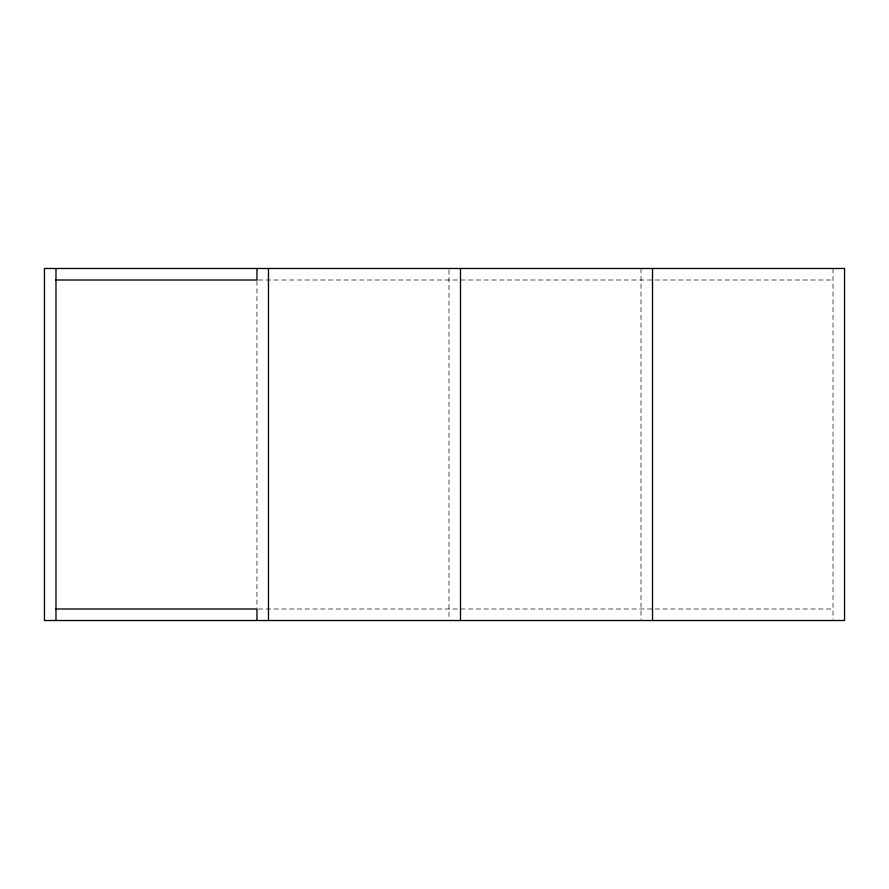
<?xml version="1.0" encoding="UTF-8"?>
<svg xmlns="http://www.w3.org/2000/svg" width="889" height="889" viewBox="0 0 889 889"><rect width="100%" height="100%" fill="white"/><g stroke="black" fill="none" stroke-linecap="round" stroke-linejoin="round"><path stroke-width="0.67" stroke-dasharray="4.45 3.33" d="M258.377 280.002L833.026 280.002M258.377 608.998L833.026 608.998M833.026 268.478L833.026 619.244M641.002 268.478L641.002 619.244M448.978 269.756L448.978 619.244M256.954 280.957L256.954 608.043"/><path stroke-width="1.33" d="M55.974 280.002L256.954 280.002L256.954 268.478M55.974 608.998L256.954 608.998L256.954 620.522M652.526 268.478L652.526 620.522M460.502 268.478L460.502 620.522M268.478 268.478L268.478 620.522M55.974 268.478L55.974 620.522M844.55 268.478L44.45 268.478L44.45 620.522L844.55 620.522L844.55 268.478"/></g></svg>
